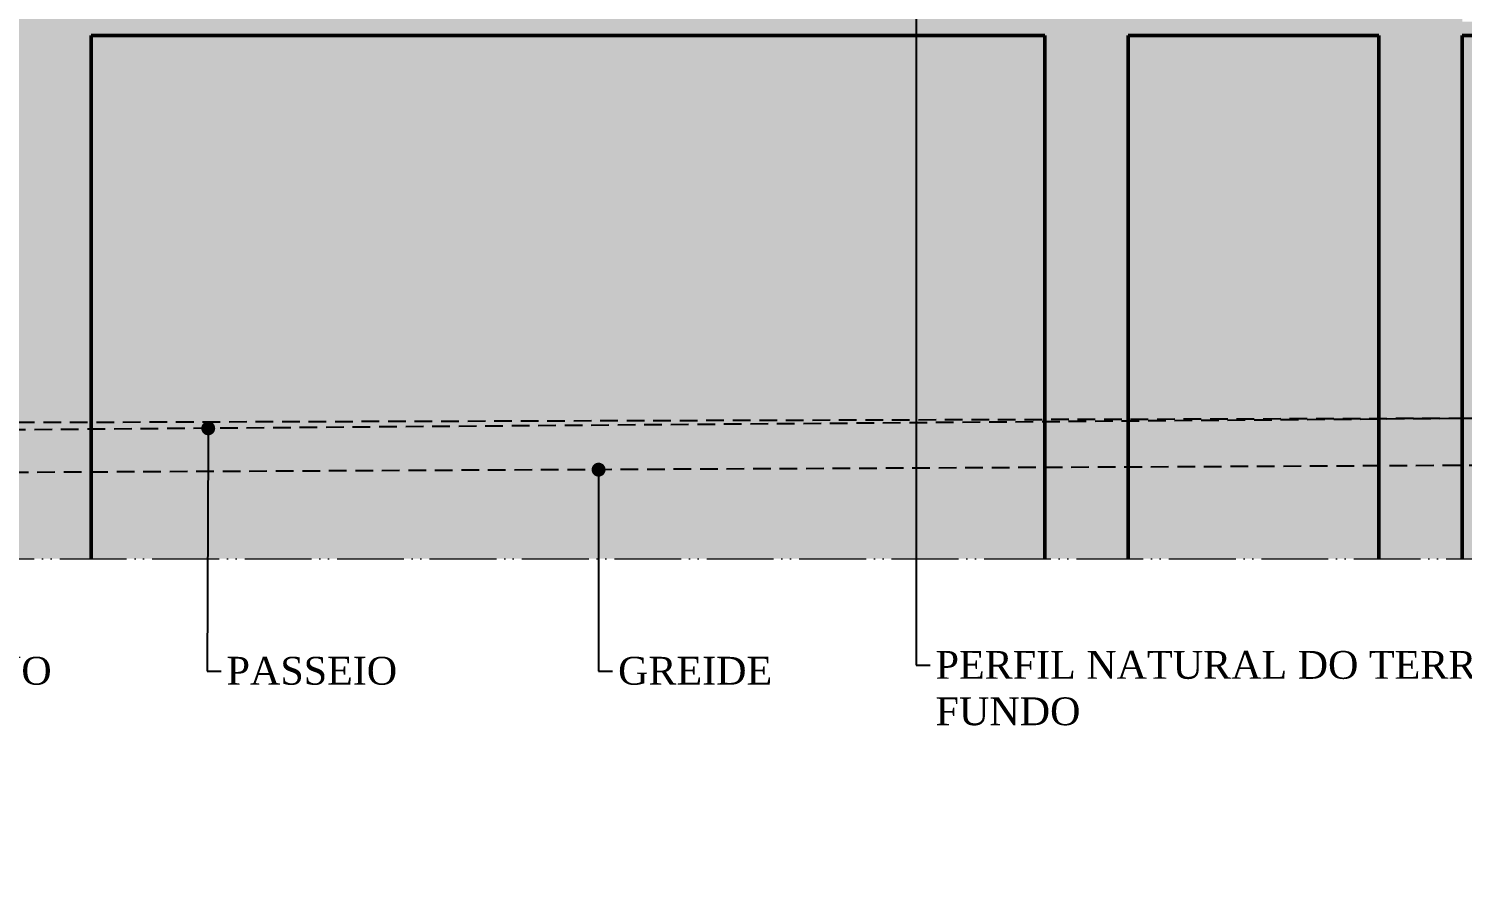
# Model space of a CAD drawing. Header units: millimetres. Extents: x 81693 to 98868, y 6565 to 11437.
# Drawn here: x 91012 to 91527, y 8591 to 8896 of the extents above; entities that cross this region are included whole.
import ezdxf
from ezdxf import colors
from ezdxf.entities.mleader import LeaderData, LeaderLine
from ezdxf.math import Vec2, Vec3

# ---------------------------------------------------------------- set-up
doc = ezdxf.new("R2010")
doc.units = ezdxf.units.MM
doc.linetypes.add('ACAD_ISO05W100', pattern=[33, 24, -3, 0, -3, 0, -3])
doc.linetypes.add('HIDDEN', pattern=[9.524999999999995, 6.349999999999998, -3.174999999999998])
for name, color, linetype, lineweight in [('Hachura', 1, 'Continuous', 9), ('Parede Baixa', 5, 'Continuous', 50), ('Perfil Natural-1', 241, 'HIDDEN', 25), ('Perfil Natural-2', 40, 'HIDDEN', 25), ('Perfil Natural-4', 150, 'HIDDEN', 25), ('Projeção Balanço', 2, 'ACAD_ISO05W100', 20)]:
    doc.layers.add(name, color=color, linetype=linetype, lineweight=lineweight)
doc.layers.add('Piso Lay-out', color=19, linetype='Continuous')
doc.layers.add('Portas-Cotas', color=2, linetype='Continuous')
doc.styles.add('Valéria', font='romantic.ttf', dxfattribs={"height": 10})

# ---------------------------------------------------------------- blocks, each defined once
blk = doc.blocks.new('_Dot')
at = {"color": 0, "linetype": 'ByBlock', "lineweight": -2}
blk.add_line((-0.5, 0), (-1, 0), dxfattribs=at)
at = {"color": 0, "linetype": 'ByBlock', "const_width": 0.5}
blk.add_lwpolyline([(-0.25, 0, 1), (0.25, 0, 1)], format="xyb", close=True, dxfattribs=at)

msp = doc.modelspace()

# ---------------------------------------------------------------- hatches: boundary and pattern name
at = {"layer": 'Hachura'}
h = msp.add_hatch(dxfattribs=at)
h.set_pattern_fill('EARTH', color=256, scale=2, angle=45)
h.set_pattern_definition([(45, (24631.96103471043, 6959.920621644406), (1.77635683940025e-15, 17.96051224213831), [12.7, -12.7]), (45, (24628.59343866503, 6963.288217689807), (1.77635683940025e-15, 17.96051224213831), [12.7, -12.7]), (45, (24625.22584261963, 6966.655813735209), (1.77635683940025e-15, 17.96051224213831), [12.7, -12.7]), (135, (24625.22584261963, 6968.900877765475), (-17.96051224213831, 1.77635683940025e-15), [12.7, -12.7]), (135, (24628.59343866503, 6972.268473810876), (-17.96051224213831, 1.77635683940025e-15), [12.7, -12.7]), (135, (24631.96103471043, 6975.636069856277), (-17.96051224213831, 1.77635683940025e-15), [12.7, -12.7])])
edge = h.paths.add_edge_path()
edge.add_line((92041.75395589451, 9008.837133311166), (92011.75395589451, 9008.837133311166))
edge.add_line((92011.75395589451, 9008.837133311166), (92011.75395589448, 8763.715649836484))
edge.add_arc((92011.7539558942, 8757.715649836497), 5.999999999987267, 42.06244087009338, 89.99999999722081, ccw=False)
edge.add_line((92016.20844689383, 8761.735290359482), (92041.75395589451, 8784.787029194762))
edge.add_line((92041.75395589451, 8784.787029194762), (92041.75395589451, 9008.837133311166))
edge = h.paths.add_edge_path()
edge.add_line((92041.75395589451, 8784.787029194762), (92016.20844689383, 8761.735290359482))
edge.add_arc((92011.75395589424, 8757.715649836515), 5.999999999941838, -2.9530156098189764e-10, 42.06244087024379, ccw=False)
edge.add_arc((92011.75395589418, 8757.715649836484), 6, -90, 0, ccw=False)
edge.add_line((92011.75395589418, 8751.715649836484), (92011.75395589418, 8748.715649836484))
edge.add_line((92011.75395589418, 8748.715649836484), (92011.75395589447, 8705.822292432322))
edge.add_line((92011.75395589447, 8705.822292432322), (92041.75395589451, 8705.822292432322))
edge.add_line((92041.75395589451, 8705.822292432322), (92041.75395589451, 8784.787029194762))
h.paths.add_polyline_path([(91981.7539558945, 8893.715649836471), (91854.25395589453, 8893.715649836471), (91854.25395589453, 8757.715649836467), (91981.75395589448, 8757.715649836467)])
h.paths.add_polyline_path([(91824.25395589448, 8893.715649836471), (91736.75395589451, 8893.715649836471), (91736.7539558945, 8757.715649836467), (91824.25395589464, 8757.715649836467)])
h.paths.add_polyline_path([(91689.64898320712, 8893.715649836471), (91526.75395589451, 8893.715649836471), (91526.75395589451, 8756.313921958192), (91556.28510304831, 8756.399271715394), (91689.69937200354, 8757.440137813599)])
h.paths.add_polyline_path([(91706.75395589451, 8893.715649836471), (91689.64898320712, 8893.715649836471), (91689.69937200354, 8757.440137813599), (91706.7539558945, 8757.573193582897)])
h.paths.add_polyline_path([(91706.7539558945, 8756.83415086147), (91689.69961429657, 8756.784861075772), (91689.70579133581, 8740.0791794949), (91706.75395589448, 8740.161191238914)])
h.paths.add_polyline_path([(91689.69961429657, 8756.784861075772), (91556.28510304831, 8756.399271715394), (91526.75395589451, 8756.168876794713), (91526.75395589451, 8739.295284890362), (91689.70579133581, 8740.0791794949)])
h.paths.add_polyline_path([(91689.70579133581, 8740.0791794949), (91526.75395589451, 8739.295284890362), (91526.75395589451, 8705.822292432322), (91689.71845805255, 8705.822292432322)])
h.paths.add_polyline_path([(91706.7539558945, 8757.573193582897), (91689.69937200354, 8757.440137813599), (91689.69961429657, 8756.784861075772), (91706.7539558945, 8756.83415086147)])
h.paths.add_polyline_path([(91706.75395589448, 8740.161191238914), (91689.70579133581, 8740.0791794949), (91689.71845805255, 8705.822292432322), (91706.75395589448, 8705.822292432322)])
h.paths.add_polyline_path([(91824.25395589464, 8757.173744728889), (91736.7539558945, 8756.920855678682), (91736.7539558945, 8740.305508963673), (91824.25395589466, 8740.726435660887)])
h.paths.add_polyline_path([(91824.25395589464, 8757.715649836467), (91736.7539558945, 8757.715649836467), (91736.7539558945, 8756.920855678682), (91824.25395589464, 8757.173744728889)])
h.paths.add_polyline_path([(91824.25395589466, 8740.726435660887), (91736.7539558945, 8740.305508963673), (91736.7539558945, 8705.822292432322), (91824.2539558947, 8705.822292432322)])
h.paths.add_polyline_path([(91981.75395589448, 8757.628945019256), (91854.25395589453, 8757.2604495461), (91854.25395589453, 8740.870753385645), (91981.75395589448, 8741.484103715868)])
h.paths.add_polyline_path([(91981.75395589448, 8741.484103715868), (91854.25395589453, 8740.870753385645), (91854.25395589453, 8705.822292432322), (91981.75395589448, 8705.822292432322)])
h.paths.add_polyline_path([(91496.75395589451, 8893.715649836471), (91406.75395589447, 8893.715649836471), (91406.75395589447, 8755.95265188647), (91496.75395589447, 8756.227217140977)])
h.paths.add_polyline_path([(91496.75395589447, 8755.934823996682), (91496.75395589447, 8756.227217140977), (91406.75395589447, 8755.95265188647), (91406.75395589447, 8755.23266560259)])
h.paths.add_polyline_path([(91496.75395589447, 8755.934823996682), (91406.75395589447, 8755.23266560259), (91406.75395589447, 8738.693961037201), (91496.75395589447, 8739.150967165604)])
h.paths.add_polyline_path([(91496.75395589447, 8739.150967165604), (91406.75395589447, 8738.693961037201), (91406.75395589447, 8705.822292432322), (91496.75395589446, 8705.822292432322)])
h.paths.add_polyline_path([(91330.54100905702, 8893.715649836471), (91034.25395589451, 8893.715649836473), (91034.25395589451, 8754.890517875609), (91330.54100905702, 8755.74683503518)])
edge = h.paths.add_edge_path()
edge.add_arc((91076.25040028384, 8752.654156204264), 1.250000000000393, 0.4469988479888798, 89.7370200216115, ccw=False)
edge.add_line((91077.50036224342, 8752.6639081074), (91330.54100905702, 8754.638070487474))
edge.add_line((91330.54100905702, 8754.638070487474), (91330.54100905702, 8755.74683503518))
edge.add_line((91330.54100905702, 8755.74683503518), (91034.25395589451, 8754.89051787561))
edge.add_line((91034.25395589451, 8754.89051787561), (91034.25395589451, 8752.326510027042))
edge.add_line((91034.25395589451, 8752.326510027042), (91075.00043832426, 8752.644404301129))
edge.add_arc((91076.25040028383, 8752.654156204277), 1.249999999986754, 89.7370200209416, 180.446998848536, ccw=False)
edge = h.paths.add_edge_path()
edge.add_line((91330.54100905702, 8754.638070487474), (91077.50036224342, 8752.6639081074))
edge.add_arc((91076.25040028384, 8752.654156204266), 1.250000000001206, -90.26297997838839, 0.44699884794732725, ccw=False)
edge.add_arc((91076.25040028385, 8752.654156204278), 1.250000000015012, 180.4469988485673, 269.7370200209475, ccw=False)
edge.add_line((91075.00043832426, 8752.644404301129), (91034.25395589451, 8752.326510027042))
edge.add_line((91034.25395589451, 8752.326510027042), (91034.25395589451, 8736.926068908908))
edge.add_line((91034.25395589451, 8736.926068908908), (91215.232799609, 8737.79668407405))
edge.add_arc((91216.48278514564, 8737.802697243009), 1.249999999997218, 90, 180.2756244252862, ccw=False)
edge.add_arc((91216.48278514564, 8737.802697243009), 1.249999999997272, 0.27562442503602824, 90, ccw=False)
edge.add_line((91217.73277068227, 8737.80871041196), (91330.54100905702, 8738.351384688502))
edge.add_line((91330.54100905702, 8738.351384688502), (91330.54100905702, 8754.638070487474))
h.paths.add_polyline_path([(91076.17913566928, 8737.127753794079), (91034.25395589451, 8736.926068908908), (91034.25395589451, 8705.822292432322), (91076.03544677224, 8705.822292432322)])
edge = h.paths.add_edge_path()
edge.add_line((91330.54100905702, 8738.351384688502), (91217.73277068227, 8737.80871041196))
edge.add_arc((91216.48278514564, 8737.802697243002), 1.249999999997218, -90, 0.27562442528619613, ccw=False)
edge.add_arc((91216.48278514564, 8737.802697243002), 1.249999999997272, 180.2756244250361, 270, ccw=False)
edge.add_line((91215.232799609, 8737.79668407405), (91076.17913566928, 8737.127753794079))
edge.add_line((91076.17913566928, 8737.127753794079), (91076.03544677224, 8705.822292432322))
edge.add_line((91076.03544677224, 8705.822292432322), (91330.54100905702, 8705.822292432322))
edge.add_line((91330.54100905702, 8705.822292432322), (91330.54100905702, 8738.351384688502))
h.paths.add_polyline_path([(91376.75395589459, 8755.865947069262), (91330.54100905702, 8755.74683503518), (91330.54100905702, 8754.638070487474), (91376.75395589459, 8754.959604004893)])
h.paths.add_polyline_path([(91376.75395589459, 8754.959604004893), (91330.54100905702, 8754.638070487474), (91330.54100905702, 8738.351384688502), (91376.75395589462, 8738.54964331245)])
h.paths.add_polyline_path([(91376.75395589462, 8738.54964331245), (91330.54100905702, 8738.351384688502), (91330.54100905702, 8705.822292432322), (91376.75395589466, 8705.822292432327)])
h.paths.add_polyline_path([(91376.75395589443, 8893.715649836477), (91330.54100905702, 8893.715649836471), (91330.54100905702, 8755.74683503518), (91376.75395589459, 8755.865947069262)])
h.paths.add_polyline_path([(91004.25395589447, 8893.715649836473), (90911.7539558945, 8893.715649836473), (90911.7539558945, 8754.522022402454), (91004.25395589462, 8754.803813058397)])
h.paths.add_polyline_path([(91004.25395589462, 8754.803813058397), (90911.7539558945, 8754.522022402454), (90911.7539558945, 8751.370794435083), (91004.25395589462, 8752.092457229011)])
h.paths.add_polyline_path([(91004.25395589462, 8752.092457229011), (90911.7539558945, 8751.370794435083), (90911.7539558945, 8736.312718578682), (91004.25395589463, 8736.781751184148)])
h.paths.add_polyline_path([(91004.25395589463, 8736.781751184148), (90911.7539558945, 8736.312718578682), (90911.7539558945, 8705.822292432322), (91004.25395589466, 8705.822292432322)])
edge = h.paths.add_edge_path()
edge.add_line((90881.75395589446, 8893.715649836473), (90551.7539558945, 8893.715649836473))
edge.add_line((90551.7539558945, 8893.715649836473), (90551.75395589447, 8753.496015398765))
edge.add_line((90551.75395589447, 8753.496015398765), (90786.64312696885, 8754.17488282021))
edge.add_arc((90787.89312174823, 8754.178495505845), 1.249999999993894, 89.88902764070087, 180.1655935421592, ccw=False)
edge.add_arc((90787.89312174823, 8754.178495505845), 1.249999999994743, 0.16559354165900686, 89.88902764070087, ccw=False)
edge.add_line((90789.14311652762, 8754.182108191468), (90881.7539558946, 8754.435317585247))
edge.add_line((90881.7539558946, 8754.435317585247), (90881.75395589446, 8893.715649836473))
edge = h.paths.add_edge_path()
edge.add_line((90881.7539558946, 8754.435317585247), (90789.14311652762, 8754.182108191468))
edge.add_arc((90787.89312174823, 8754.178495505834), 1.249999999993894, -90.11097235929913, 0.1655935421591721, ccw=False)
edge.add_arc((90787.89312174823, 8754.178495505834), 1.249999999994743, 180.1655935416589, 269.8890276407009, ccw=False)
edge.add_line((90786.64312696885, 8754.17488282021), (90551.75395589447, 8753.496015398765))
edge.add_line((90551.75395589447, 8753.496015398765), (90551.75395589447, 8748.562160858715))
edge.add_line((90551.75395589447, 8748.562160858715), (90881.75395589462, 8751.097732837388))
edge.add_line((90881.75395589462, 8751.097732837388), (90881.7539558946, 8754.435317585247))
h.paths.add_polyline_path([(90787.88343758906, 8749.178504884143), (90787.88581195571, 8750.404404912559), (90551.75395589447, 8748.562160858715), (90551.75395589447, 8734.604958835704), (90787.85741088033, 8735.740755950079)])
h.paths.add_polyline_path([(90787.85741088033, 8735.740755950079), (90551.75395589447, 8734.604958835704), (90551.75395589447, 8705.822292432322), (90787.79946373907, 8705.822292432322)])
h.paths.add_polyline_path([(90521.7539558945, 9020.423328325474), (90491.7539558945, 9020.423328325474), (90491.75395589454, 8705.822292432322), (90521.7539558945, 8705.822292432322)])
at = {"layer": 'Portas-Cotas'}
h = msp.add_hatch(dxfattribs=at)
h.set_pattern_fill('AR-CONC', color=256, scale=0.1, angle=45)
h.set_pattern_definition([(94.99999999999984, (24631.96103471043, 6959.920621644406), (14.00946503457718, 11.75533794048302), [1.905, -20.95499999999999]), (40.00000000000002, (24631.96103471043, 6959.920621644406), (-16.00184531424416, 11.01767285788194), [1.524, -16.764058417]), (145.4514447, (24633.1284864263, 6960.90022994888), (-1.992379762965978, 22.77301021368535), [1.61900088, -17.80902446]), (91.18419999999985, (24628.368932262, 6963.512724092834), (22.14102432304705, 16.19534128742705), [2.857499999999999, -31.43249999999999]), (141.63555761, (24630.21401427043, 6964.862336379678), (-0.7086617476218535, 34.28267636152945), [2.428502314, -26.713560816]), (36.18415117000001, (24628.368932262, 6963.512724092834), (-0.7086617458072162, 34.28267636162032), [2.285996707, -25.145973192]), (66, (24631.06300909832, 6964.410749704941), (17.95199793093499, 3.489514907439818), [1.904999999999997, -20.95499999999996]), (11.00000000000003, (24631.06300909832, 6964.410749704941), (-8.653992652234553, 17.39411931937545), [1.524, -16.764]), (116.451445, (24632.55900892911, 6964.701542609875), (9.298005187572974, 20.88363427013335), [1.61900088, -17.80899376]), (82.50000000000001, (24631.96103471043, 6959.920621644406), (-5.760546906781041, 6.197341367358699), [0, -16.56079999999995, 0, -17.01799999999995, 0, -16.82749999999995]), (52.49999999999999, (24631.96103471043, 6959.920621644406), (-2.358972731942485, 11.80870002746923), [0, -9.7028, 0, -16.1798, 0, -6.413500000000001]), (12.5, (24627.95584048043, 6955.915427414409), (9.99278630325158, 9.182619558271359), [0, -6.350000000000001, 0, -19.812, 0, -26.289]), (2.499999999999997, (24626.15978925622, 6954.119376190196), (8.676390441821674, 12.27223928811142), [0, -8.255, 0, -13.1572, 0, -18.669])])
h.paths.add_polyline_path([(91721.75395589451, 9073.715649836455), (91706.75395589451, 9073.715649836455), (91706.7539558945, 9058.715649836453), (91721.7539558945, 9058.715649836453)])
h.paths.add_polyline_path([(92011.75395589453, 9153.746140940844), (91996.75395589453, 9152.382877858885), (91996.75395589451, 9008.960058219538), (92011.75395589451, 9008.843482591343)])
h.paths.add_polyline_path([(92011.75395589451, 9008.843482591343), (91996.75395589451, 9008.960058219538), (91996.75395589451, 8901.715649836471), (92011.7539558945, 8901.715649836471)])
edge = h.paths.add_edge_path()
edge.add_line((91854.25395589453, 8893.715649836471), (91981.7539558945, 8893.715649836471))
edge.add_line((91981.7539558945, 8893.715649836471), (91981.75395589448, 8757.715649836467))
edge.add_line((91981.75395589448, 8757.715649836467), (92005.75395589418, 8757.715649836467))
edge.add_arc((92011.75395589418, 8757.715649836484), 6, 90, 180.0000000001563, ccw=False)
edge.add_line((92011.75395589418, 8763.715649836484), (92011.75395589418, 8766.715649836484))
edge.add_line((92011.75395589418, 8766.715649836484), (92011.7539558943, 8901.715649836471))
edge.add_line((92011.7539558943, 8901.715649836471), (91996.75395589451, 8901.715649836471))
edge.add_line((91996.75395589451, 8901.715649836471), (91846.75395589451, 8901.715649836471))
edge.add_line((91846.75395589451, 8901.715649836471), (91846.75395589451, 8903.715649836471))
edge.add_line((91846.75395589451, 8903.715649836471), (91706.75395589451, 8903.715649836471))
edge.add_line((91706.75395589451, 8903.715649836471), (91706.75395589451, 8898.715649836471))
edge.add_line((91706.75395589451, 8898.715649836471), (91689.64713442315, 8898.715649836471))
edge.add_line((91689.64713442315, 8898.715649836471), (91689.64898320712, 8893.715649836471))
edge.add_line((91689.64898320712, 8893.715649836471), (91706.75395589451, 8893.715649836471))
edge.add_line((91706.75395589451, 8893.715649836471), (91706.7539558945, 8757.573193582897))
edge.add_line((91706.7539558945, 8757.573193582897), (91725.01345820804, 8757.715649836467))
edge.add_line((91725.01345820804, 8757.715649836467), (91736.7539558945, 8757.715649836467))
edge.add_line((91736.7539558945, 8757.715649836467), (91736.75395589451, 8893.715649836471))
edge.add_line((91736.75395589451, 8893.715649836471), (91824.25395589448, 8893.715649836471))
edge.add_line((91824.25395589448, 8893.715649836471), (91824.25395589464, 8757.715649836467))
edge.add_line((91824.25395589464, 8757.715649836467), (91854.25395589453, 8757.715649836467))
edge.add_line((91854.25395589453, 8757.715649836467), (91854.25395589453, 8893.715649836471))
h.paths.add_polyline_path([(91854.25395589453, 8757.715649836467), (91824.25395589464, 8757.715649836467), (91824.25395589464, 8757.173744728889), (91854.25395589453, 8757.2604495461)])
h.paths.add_polyline_path([(91854.25395589453, 8757.2604495461), (91824.25395589464, 8757.173744728887), (91824.25395589466, 8740.726435660887), (91854.25395589453, 8740.870753385645)])
h.paths.add_polyline_path([(91854.25395589453, 8740.870753385645), (91824.25395589466, 8740.726435660887), (91824.2539558947, 8705.822292432322), (91854.25395589453, 8705.822292432322)])
edge = h.paths.add_edge_path()
edge.add_arc((92011.75395589418, 8757.71564983649), 6.000000000005457, 180.1655935421269, 270.0000000027792, ccw=False)
edge.add_line((92005.7539809531, 8757.69830894545), (91981.75395589448, 8757.628945019256))
edge.add_line((91981.75395589448, 8757.628945019256), (91981.75395589448, 8741.484103715868))
edge.add_line((91981.75395589448, 8741.484103715868), (92011.75395589447, 8741.628421440628))
edge.add_line((92011.75395589447, 8741.628421440628), (92011.75395589447, 8751.715649836484))
h.paths.add_polyline_path([(92011.75395589447, 8741.628421440628), (91981.75395589448, 8741.484103715868), (91981.75395589448, 8705.822292432322), (92011.75395589447, 8705.822292432322)])
h.paths.add_polyline_path([(91736.7539558945, 8757.715649836467), (91725.01345820804, 8757.715649836467), (91706.7539558945, 8757.573193582897), (91706.7539558945, 8756.83415086147), (91736.7539558945, 8756.920855678682)])
h.paths.add_polyline_path([(91736.7539558945, 8756.920855678682), (91706.7539558945, 8756.83415086147), (91706.75395589448, 8740.161191238914), (91736.7539558945, 8740.305508963673)])
h.paths.add_polyline_path([(91736.7539558945, 8740.305508963673), (91706.75395589448, 8740.161191238914), (91706.75395589448, 8705.822292432322), (91736.7539558945, 8705.822292432322)])
h.paths.add_polyline_path([(91526.75395589451, 8739.295284890362), (91496.75395589447, 8739.150967165604), (91496.75395589446, 8705.822292432322), (91526.75395589451, 8705.822292432322)])
h.paths.add_polyline_path([(91526.75395589451, 8756.168876794713), (91496.75395589447, 8755.934823996682), (91496.75395589447, 8739.150967165604), (91526.75395589451, 8739.295284890362)])
h.paths.add_polyline_path([(91526.75395589451, 8756.313921958192), (91496.75395589447, 8756.227217140977), (91496.75395589447, 8755.934823996682), (91526.75395589451, 8756.168876794713)], flags=17)
h.paths.add_polyline_path([(91526.75395589451, 8893.715649836471), (91689.64898320712, 8893.715649836471), (91689.64713442315, 8898.715649836471), (91526.75395589451, 8898.715649836471), (91526.75395589451, 8903.71564983647), (91330.54100905702, 8903.71564983647), (91330.54100905702, 8893.715649836471), (91376.75395589443, 8893.715649836477), (91376.75395589459, 8755.865947069262), (91406.75395589447, 8755.95265188647), (91406.75395589447, 8893.715649836471), (91496.75395589451, 8893.715649836471), (91496.75395589447, 8756.227217140977), (91526.75395589451, 8756.313921958192)])
h.paths.add_polyline_path([(91406.75395589447, 8755.23266560259), (91406.75395589447, 8755.95265188647), (91376.75395589459, 8755.865947069262), (91376.75395589459, 8754.959604004893)])
h.paths.add_polyline_path([(91406.75395589447, 8755.23266560259), (91376.75395589459, 8754.959604004893), (91376.75395589462, 8738.54964331245), (91406.75395589447, 8738.693961037201)])
h.paths.add_polyline_path([(91406.75395589447, 8738.693961037201), (91376.75395589462, 8738.54964331245), (91376.75395589466, 8705.822292432327), (91406.75395589447, 8705.822292432322)])
h.paths.add_polyline_path([(91034.25395589451, 8754.890517875609), (91004.25395589462, 8754.803813058397), (91004.25395589462, 8752.092457229011), (91034.25395589451, 8752.326510027042)])
h.paths.add_polyline_path([(91034.25395589451, 8752.326510027042), (91004.25395589462, 8752.092457229013), (91004.25395589463, 8736.781751184148), (91034.25395589451, 8736.926068908908)])
h.paths.add_polyline_path([(91034.25395589451, 8736.926068908908), (91004.25395589463, 8736.781751184148), (91004.25395589466, 8705.822292432322), (91034.25395589451, 8705.822292432322)])
h.paths.add_polyline_path([(91034.25395589451, 8893.715649836473), (91330.54100905702, 8893.715649836471), (91330.54100905702, 8903.71564983647), (90521.7539558945, 8903.71564983647), (90521.7539558945, 8753.409310581554), (90551.75395589448, 8753.496015398767), (90551.7539558945, 8893.715649836473), (90881.75395589446, 8893.715649836473), (90881.7539558946, 8754.435317585247), (90911.7539558945, 8754.522022402454), (90911.7539558945, 8893.715649836473), (91004.25395589447, 8893.715649836473), (91004.25395589462, 8754.803813058397), (91034.25395589451, 8754.890517875609)])
h.paths.add_polyline_path([(90911.7539558945, 8754.522022402454), (90881.7539558946, 8754.435317585247), (90881.75395589462, 8751.097732837388), (90911.7539558945, 8751.370794435083)])
h.paths.add_polyline_path([(90911.7539558945, 8751.370794435083), (90881.75395589462, 8751.097732837388), (90881.75395589462, 8736.16840085393), (90911.7539558945, 8736.312718578682)])
h.paths.add_polyline_path([(90911.7539558945, 8736.312718578682), (90881.75395589462, 8736.16840085393), (90881.75395589464, 8705.822292432322), (90911.7539558945, 8705.822292432322)])
h.paths.add_polyline_path([(90551.75395589447, 8734.604958835704), (90521.7539558945, 8734.460641110945), (90521.7539558945, 8705.822292432322), (90551.75395589447, 8705.822292432322)])
h.paths.add_polyline_path([(90551.75395589447, 8748.562160858715), (90521.7539558945, 8748.328108060685), (90521.7539558945, 8734.460641110945), (90551.75395589447, 8734.604958835704)])
h.paths.add_polyline_path([(90551.75395589448, 8753.496015398767), (90521.7539558945, 8753.409310581554), (90521.7539558945, 8748.328108060685), (90551.75395589447, 8748.562160858715)])

# ---------------------------------------------------------------- linework, layer by layer
at = {"layer": 'Parede Baixa'}
for p, q in [((91034.25395589451, 8893.715649836473), (91376.75395589443, 8893.715649836471)), ((91034.25395589451, 8705.822292432322), (91034.25395589451, 8893.715649836471)), ((91376.75395589466, 8705.822292432322), (91376.75395589443, 8893.715649836471)), ((91406.75395589447, 8893.715649836471), (91496.75395589451, 8893.715649836471)), ((91406.75395589447, 8705.822292432322), (91406.75395589447, 8893.715649836471)), ((91496.75395589451, 8893.715649836306), (91496.75395589446, 8705.822292432322)), ((91526.75395589451, 8893.715649836471), (91706.75395589451, 8893.715649836471)), ((91526.75395589451, 8893.715649836471), (91526.75395589451, 8705.822292432322))]:
    msp.add_line(p, q, dxfattribs=at)
at = {"layer": 'Perfil Natural-1'}
msp.add_line((90521.75395589451, 8753.409310581554), (92011.75395589451, 8757.71564983647), dxfattribs=at)
at = {"layer": 'Perfil Natural-2'}
msp.add_lwpolyline([(92011.75395589447, 8741.628421440628), (90521.7539558945, 8734.460641110945)], dxfattribs=at)
at = {"layer": 'Perfil Natural-4'}
msp.add_lwpolyline([(92011.75395589447, 8757.715649836467), (91725.01345820804, 8757.715649836467), (90521.7539558945, 8748.328108060685)], dxfattribs=at)
at = {"layer": 'Projeção Balanço'}
msp.add_line((90491.75395589453, 8705.822292432322), (92041.7539558945, 8705.822292432322), dxfattribs=at)

# ---------------------------------------------------------------- leaders
at = {"layer": 'Piso Lay-out'}
ml = msp.add_multileader_mtext('Standard', dxfattribs=at)
ml.set_content('PERFIL NATURAL DO TERRENO\\PFUNDO', color=2, style='Valéria')
ml.set_leader_properties(color=15)
ml.set_arrow_properties(name='DOT')
ml.build(insert=Vec2(0, 0))
ml.multileader.update_dxf_attribs({"dogleg_length": 5, "arrow_head_size": 5})
ctx = ml.context
ctx.base_point, ctx.char_height, ctx.arrow_head_size, ctx.plane_origin = Vec3(91335.54100905702, 8667.576612256122), 10, 5, Vec3(91329.6577392245, 8740.244097453267)
notes = []
notes.append((ctx, [(0, (1, 1, 0), (91330.54100905702, 8667.576612256122), (1, 0), 5, [(0, [(91330.54100905702, 9099.992290415803)], 0, [])])]))
ctx.mtext.insert, ctx.mtext.flow_direction = Vec3(91337.54100905702, 8672.680162551978), 5
ml = msp.add_multileader_mtext('Standard', dxfattribs=at)
ml.set_content('PERFIL NATURAL DO TERRENO\\PFRENTE', color=2, style='Valéria')
ml.set_leader_properties(color=15)
ml.set_arrow_properties(name='DOT')
ml.build(insert=Vec2(0, 0))
ml.multileader.update_dxf_attribs({"dogleg_length": 5, "arrow_head_size": 5})
ctx = ml.context
ctx.base_point, ctx.char_height, ctx.arrow_head_size, ctx.plane_origin = Vec3(90792.72130792914, 8665.469969660267), 10, 5, Vec3(90786.83803809655, 8738.137454857411)
notes.append((ctx, [(0, (1, 1, 0), (90787.72130792914, 8665.469969660267), (1, 0), 5, [(0, [(90787.89312174823, 8754.17849550584)], 0, [])])]))
ctx.mtext.insert, ctx.mtext.flow_direction = Vec3(90794.72130792914, 8670.573519956126), 5
ml = msp.add_multileader_mtext('Standard', dxfattribs=at)
ml.set_content('PASSEIO', color=2, style='Valéria')
ml.set_leader_properties(color=15)
ml.set_arrow_properties(name='DOT')
ml.build(insert=Vec2(0, 0))
ml.multileader.update_dxf_attribs({"dogleg_length": 5, "arrow_head_size": 5})
ctx = ml.context
ctx.base_point, ctx.char_height, ctx.arrow_head_size, ctx.plane_origin = Vec3(91080.8502336976, 8665.469969660267), 10, 5, Vec3(91074.96696386501, 8738.137454857411)
notes.append((ctx, [(0, (1, 1, 0), (91075.8502336976, 8665.469969660267), (1, 0), 5, [(0, [(91076.25040028384, 8752.654156204264)], 0, [])])]))
ctx.mtext.insert, ctx.mtext.flow_direction = Vec3(91082.8502336976, 8670.573519956126), 5
ml = msp.add_multileader_mtext('Standard', dxfattribs=at)
ml.set_content('GREIDE', color=2, style='Valéria')
ml.set_leader_properties(color=15)
ml.set_arrow_properties(name='DOT')
ml.build(insert=Vec2(0, 0))
ml.multileader.update_dxf_attribs({"dogleg_length": 5, "arrow_head_size": 5})
ctx = ml.context
ctx.base_point, ctx.char_height, ctx.arrow_head_size, ctx.plane_origin = Vec3(91221.48278514564, 8665.469969660267), 10, 5, Vec3(91216.48278514564, 8738.137454857411)
notes.append((ctx, [(0, (1, 1, 0), (91216.48278514564, 8665.469969660267), (1, 0), 5, [(0, [(91216.48278514564, 8737.802697243005)], 0, [])])]))
ctx.mtext.insert, ctx.mtext.flow_direction = Vec3(91223.48278514564, 8670.573519956126), 5
for ctx, leaders in notes:
    for number, flags, end, landing, length, lines in leaders:
        leader = LeaderData()
        leader.index, (leader.has_last_leader_line, leader.has_dogleg_vector, leader.attachment_direction) = number, flags
        leader.last_leader_point, leader.dogleg_vector, leader.dogleg_length = Vec3(end), Vec3(landing), length
        for number, points, colour, breaks in lines:
            line = LeaderLine()
            line.index, line.vertices, line.color, line.breaks = number, Vec3.list(points), colors.encode_raw_color(colour), breaks
            leader.lines.append(line)
        ctx.leaders.append(leader)

doc.saveas('drawing.dxf')
